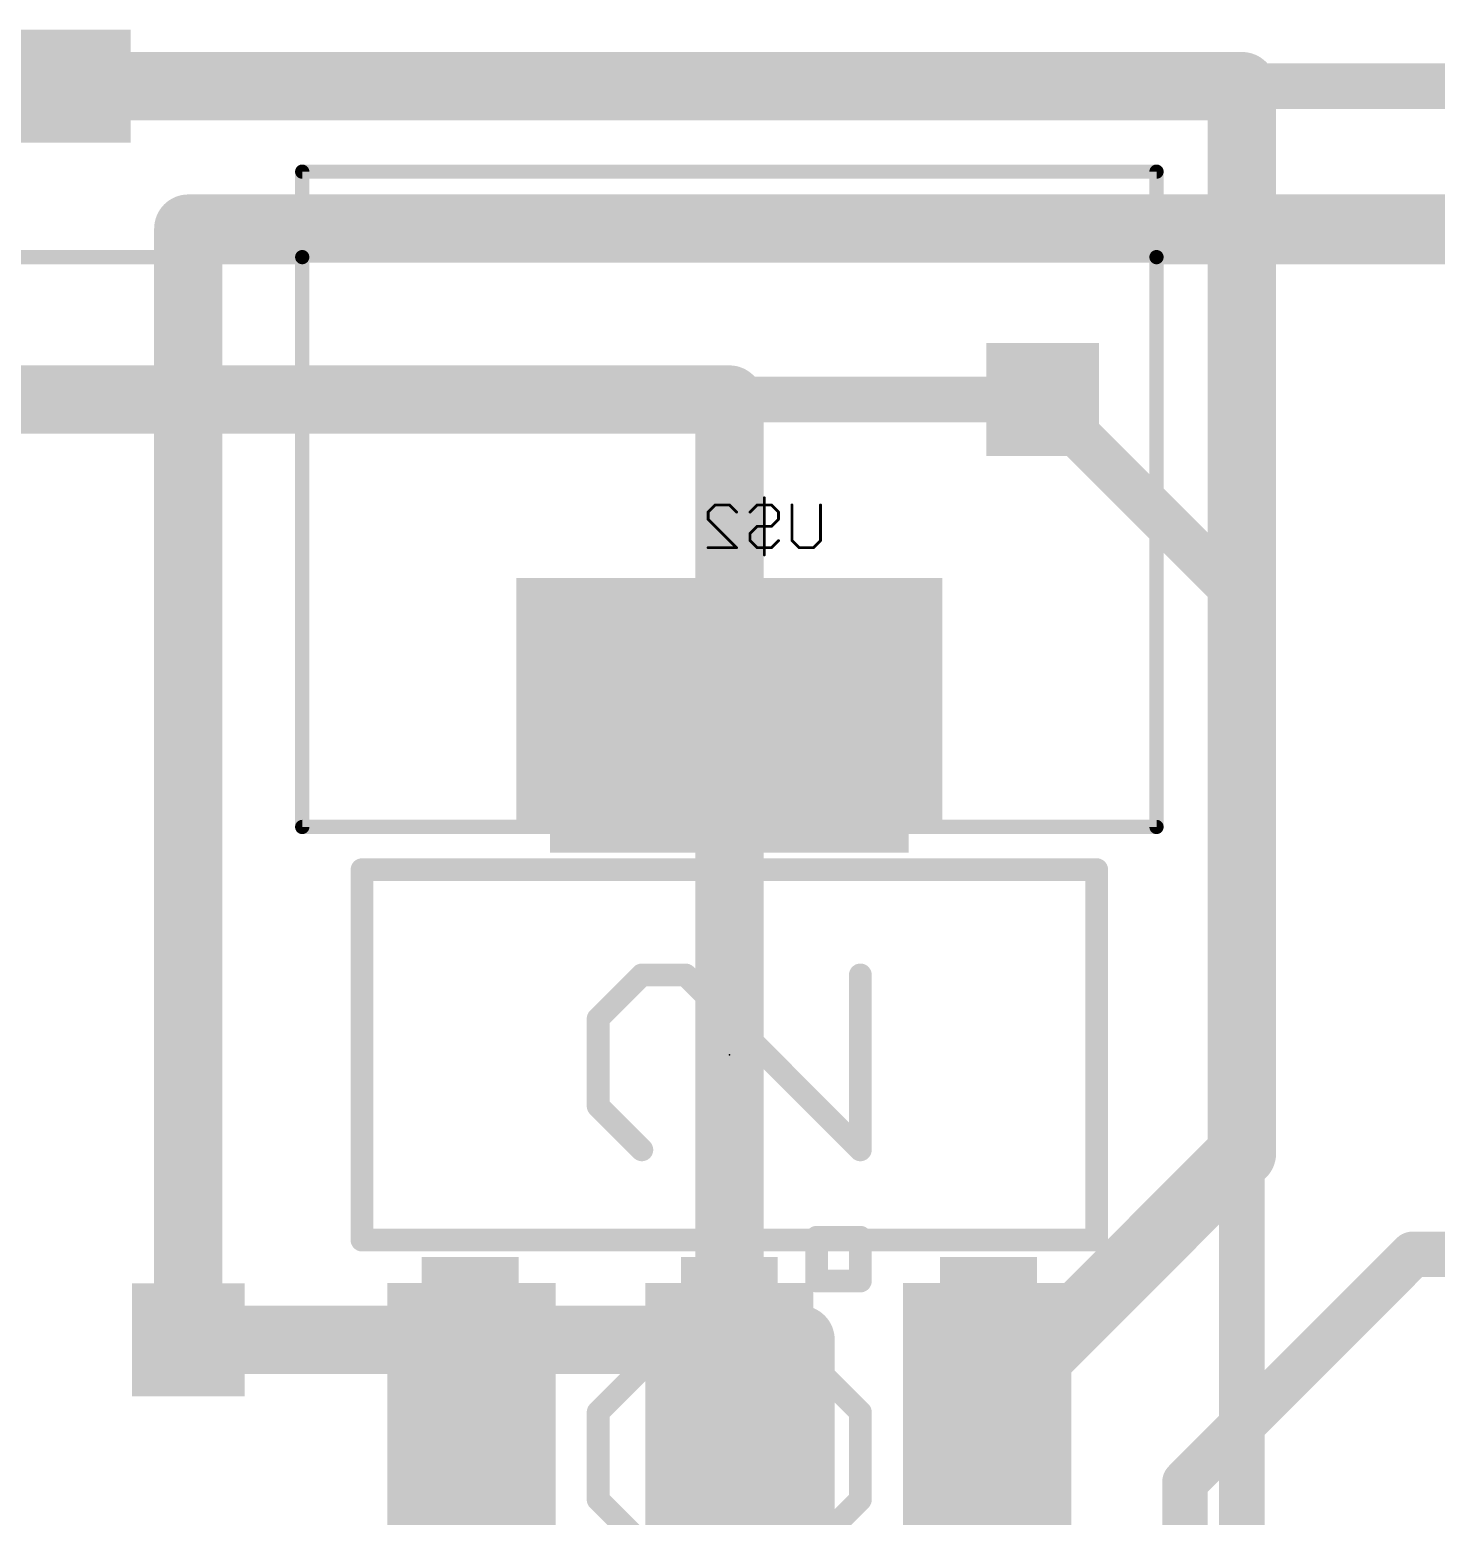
# Model space of a CAD drawing. Extents: x 0 to 107, y 0 to 139.
# Drawn here: x 50.66 to 63.2, y 92.91 to 106.17 of the extents above; entities that cross this region are included whole.
import ezdxf

# ---------------------------------------------------------------- set-up
doc = ezdxf.new("R2010")
doc.units = 0
for name, color, linetype in [('1', 14, 'CONTINUOUS'), ('16', 174, 'CONTINUOUS'), ('18', 94, 'CONTINUOUS'), ('21', 250, 'CONTINUOUS'), ('22', 250, 'CONTINUOUS'), ('24', 178, 'CONTINUOUS'), ('26', 250, 'CONTINUOUS'), ('51', 250, 'CONTINUOUS'), ('52', 250, 'CONTINUOUS')]:
    doc.layers.add(name, color=color, linetype=linetype)

# ---------------------------------------------------------------- blocks, each defined once
blk = doc.blocks.new('RECT')
blk.add_solid([(-0.5, -0.5), (0.5, -0.5), (-0.5, 0.5), (0.5, 0.5)])
blk = doc.blocks.new('SQUAREV')
blk.add_solid([(-0.5, -0.5), (0.5, -0.5), (-0.5, 0.5), (0.5, 0.5)])

msp = doc.modelspace()

# ---------------------------------------------------------------- linework, layer by layer
at = {"layer": '1'}
for points, const_width in [([(51.054, 105.664), (47.752, 105.664)], 0.6096), ([(52.07, 94.488), (52.07, 104.394)], 0.6096), ([(52.07, 104.394), (66.167, 104.394)], 0.6096), ([(61.468, 101.092), (59.69, 102.87)], 0.4064), ([(61.468, 91.44), (61.468, 101.092)], 0.4064), ([(57.531, 94.488), (52.07, 94.488)], 0.6096), ([(57.531, 91.567), (57.531, 94.488)], 0.6096)]:
    msp.add_lwpolyline(points, dxfattribs=dict(at, const_width=const_width))
for points, const_width in [([(51.054, 105.5116, 1), (51.054, 105.8164)], 0.3048), ([(52.2224, 104.394, 1), (51.9176, 104.394)], 0.3048), ([(52.07, 104.5464, 1), (52.07, 104.2416)], 0.3048), ([(59.7618, 102.9418, 1), (59.6182, 102.7982)], 0.2032), ([(61.5696, 101.092, 1), (61.3664, 101.092)], 0.2032), ([(61.3962, 101.0202, 1), (61.5398, 101.1638)], 0.2032), ([(52.07, 94.6404, 1), (52.07, 94.3356)], 0.3048), ([(57.6834, 94.488, 1), (57.3786, 94.488)], 0.3048), ([(57.531, 94.3356, 1), (57.531, 94.6404)], 0.3048), ([(51.9176, 94.488, 1), (52.2224, 94.488)], 0.3048)]:
    msp.add_lwpolyline(points, format="xyb", dxfattribs=dict(at, const_width=const_width))
at = {"layer": '16'}
for points, const_width in [([(51.054, 105.664), (61.468, 105.664)], 0.6096), ([(61.468, 105.664), (61.468, 96.15)], 0.6096), ([(61.468, 105.664), (85.852, 105.664)], 0.4064), ([(56.896, 102.87), (49.276, 102.87)], 0.6096), ([(56.896, 102.87), (56.896, 100.178)], 0.6096), ([(59.69, 102.87), (56.896, 102.87)], 0.4064), ([(56.896, 100.178), (56.896, 93.878)], 0.6096), ([(61.468, 96.15), (59.196, 93.878)], 0.6096), ([(62.992, 95.25), (60.96, 93.218)], 0.4064), ([(62.992, 95.25), (64.516, 95.25)], 0.4064), ([(54.596, 94.488), (52.07, 94.488)], 0.6096), ([(54.596, 93.878), (54.596, 94.488)], 0.6096), ([(56.896, 93.878), (57.404, 93.878)], 0.6096), ([(57.404, 93.878), (57.404, 85.09)], 0.6096), ([(60.96, 93.218), (60.96, 88.646)], 0.4064)]:
    msp.add_lwpolyline(points, dxfattribs=dict(at, const_width=const_width))
for points, const_width in [([(51.054, 105.8164, 1), (51.054, 105.5116)], 0.3048), ([(61.6204, 105.664, 1), (61.3156, 105.664)], 0.3048), ([(61.468, 105.5116, 1), (61.468, 105.8164)], 0.3048), ([(61.468, 105.7656, 1), (61.468, 105.5624)], 0.2032), ([(57.0484, 102.87, 1), (56.7436, 102.87)], 0.3048), ([(56.896, 102.7176, 1), (56.896, 103.0224)], 0.3048), ([(56.896, 102.9716, 1), (56.896, 102.7684)], 0.2032), ([(59.69, 102.7684, 1), (59.69, 102.9716)], 0.2032), ([(57.0484, 100.178, 1), (56.7436, 100.178)], 0.3048), ([(56.7436, 100.178, 1), (57.0484, 100.178)], 0.3048), ([(61.5758, 96.0422, 1), (61.3602, 96.2578)], 0.3048), ([(61.3156, 96.15, 1), (61.6204, 96.15)], 0.3048), ([(62.992, 95.3516, 1), (62.992, 95.1484)], 0.2032), ([(63.0638, 95.1782, 1), (62.9202, 95.3218)], 0.2032), ([(52.07, 94.6404, 1), (52.07, 94.3356)], 0.3048), ([(54.7484, 94.488, 1), (54.4436, 94.488)], 0.3048), ([(54.596, 94.3356, 1), (54.596, 94.6404)], 0.3048), ([(56.896, 94.0304, 1), (56.896, 93.7256)], 0.3048), ([(57.5564, 93.878, 1), (57.2516, 93.878)], 0.3048), ([(57.404, 93.7256, 1), (57.404, 94.0304)], 0.3048), ([(59.0882, 93.9858, 1), (59.3038, 93.7702)], 0.3048), ([(54.4436, 93.878, 1), (54.7484, 93.878)], 0.3048), ([(56.7436, 93.878, 1), (57.0484, 93.878)], 0.3048), ([(61.0616, 93.218, 1), (60.8584, 93.218)], 0.2032), ([(60.8882, 93.2898, 1), (61.0318, 93.1462)], 0.2032)]:
    msp.add_lwpolyline(points, format="xyb", dxfattribs=dict(at, const_width=const_width))
at = {"layer": '21', "const_width": 0.0635}
for points in [[(53.086, 104.9338, 1), (53.086, 104.8702)], [(53.1178, 104.902, 1), (53.0543, 104.902)], [(60.7378, 104.902, 1), (60.6743, 104.902)], [(60.706, 104.8702, 1), (60.706, 104.9338)], [(53.1178, 104.14, 1), (53.0543, 104.14)], [(53.0543, 104.14, 1), (53.1178, 104.14)], [(53.086, 104.1082, 1), (53.086, 104.1718)], [(60.706, 104.1718, 1), (60.706, 104.1082)], [(60.7378, 104.14, 1), (60.6743, 104.14)], [(60.6743, 104.14, 1), (60.7378, 104.14)], [(53.086, 99.0918, 1), (53.086, 99.0282)], [(53.0543, 99.06, 1), (53.1178, 99.06)], [(60.6743, 99.06, 1), (60.7378, 99.06)], [(60.706, 99.0282, 1), (60.706, 99.0918)]]:
    msp.add_lwpolyline(points, format="xyb", dxfattribs=at)
at = {"layer": '21', "const_width": 0.127}
for points in [[(53.086, 104.902), (60.706, 104.902)], [(53.086, 104.14), (53.086, 104.902)], [(60.706, 104.902), (60.706, 104.14)], [(48.006, 104.14), (53.086, 104.14)], [(53.086, 104.14), (53.086, 99.06)], [(60.706, 104.14), (65.786, 104.14)], [(60.706, 99.06), (60.706, 104.14)], [(53.086, 99.06), (60.706, 99.06)]]:
    msp.add_lwpolyline(points, dxfattribs=at)
at = {"layer": '22', "const_width": 0.2032}
for points in [[(53.6194, 98.679), (53.6194, 95.377)], [(60.1726, 98.679), (53.6194, 98.679)], [(60.1726, 95.377), (60.1726, 98.679)], [(53.6194, 95.377), (60.1726, 95.377)]]:
    msp.add_lwpolyline(points, dxfattribs=at)
at = {"layer": '22', "const_width": 0.1016}
for points in [[(53.6702, 98.679, 1), (53.5686, 98.679)], [(53.6194, 98.7298, 1), (53.6194, 98.6282)], [(60.2234, 98.679, 1), (60.1218, 98.679)], [(60.1726, 98.6282, 1), (60.1726, 98.7298)], [(53.6194, 95.4278, 1), (53.6194, 95.3262)], [(53.5686, 95.377, 1), (53.6702, 95.377)], [(60.1218, 95.377, 1), (60.2234, 95.377)], [(60.1726, 95.3262, 1), (60.1726, 95.4278)]]:
    msp.add_lwpolyline(points, format="xyb", dxfattribs=at)
at = {"layer": '24'}
msp.add_point((56.896, 97.028), dxfattribs=at)
at = {"layer": '26', "const_width": 0.0254}
for points in [[(56.7062, 101.867), (56.7697, 101.9305)], [(56.7697, 101.9305), (56.8968, 101.9305)], [(56.8968, 101.9305), (56.9604, 101.867)], [(57.1439, 101.9305), (57.0804, 101.867)], [(57.271, 101.9305), (57.1439, 101.9305)], [(57.2075, 101.9941), (57.2075, 101.4856)], [(57.3346, 101.867), (57.271, 101.9305)], [(57.4546, 101.6128), (57.4546, 101.9305)], [(57.7088, 101.9305), (57.7088, 101.6128)], [(56.7062, 101.8034), (56.7062, 101.867)], [(56.9604, 101.5492), (56.7062, 101.8034)], [(57.271, 101.7399), (57.3346, 101.8034)], [(57.3346, 101.8034), (57.3346, 101.867)], [(57.0804, 101.6763), (57.1439, 101.7399)], [(57.0804, 101.6128), (57.0804, 101.6763)], [(57.1439, 101.7399), (57.271, 101.7399)], [(56.7062, 101.5492), (56.9604, 101.5492)], [(57.1439, 101.5492), (57.0804, 101.6128)], [(57.271, 101.5492), (57.1439, 101.5492)], [(57.3346, 101.6128), (57.271, 101.5492)], [(57.5181, 101.5492), (57.4546, 101.6128)], [(57.6452, 101.5492), (57.5181, 101.5492)], [(57.7088, 101.6128), (57.6452, 101.5492)]]:
    msp.add_lwpolyline(points, dxfattribs=at)
at = {"layer": '26', "const_width": 0.0127}
for points in [[(56.7697, 101.9369, 1), (56.7697, 101.9242)], [(56.7742, 101.926, 1), (56.7652, 101.935)], [(56.9013, 101.935, 1), (56.8923, 101.926)], [(56.8968, 101.9242, 1), (56.8968, 101.9369)], [(57.1439, 101.9369, 1), (57.1439, 101.9242)], [(57.1484, 101.926, 1), (57.1394, 101.935)], [(57.2138, 101.9941, 1), (57.2011, 101.9941)], [(57.2755, 101.935, 1), (57.2666, 101.926)], [(57.271, 101.9242, 1), (57.271, 101.9369)], [(57.4609, 101.9305, 1), (57.4482, 101.9305)], [(57.7152, 101.9305, 1), (57.7025, 101.9305)], [(56.7125, 101.867, 1), (56.6998, 101.867)], [(56.7017, 101.8715, 1), (56.7107, 101.8625)], [(56.7107, 101.8079, 1), (56.7017, 101.7989)], [(56.6998, 101.8034, 1), (56.7125, 101.8034)], [(56.9559, 101.8625, 1), (56.9649, 101.8715)], [(57.0759, 101.8715, 1), (57.0849, 101.8625)], [(57.3409, 101.867, 1), (57.3282, 101.867)], [(57.3282, 101.8034, 1), (57.3409, 101.8034)], [(57.3301, 101.8625, 1), (57.3391, 101.8715)], [(57.3391, 101.7989, 1), (57.3301, 101.8079)], [(57.0867, 101.6763, 1), (57.074, 101.6763)], [(57.0759, 101.6808, 1), (57.0849, 101.6718)], [(57.1439, 101.7462, 1), (57.1439, 101.7335)], [(57.1484, 101.7354, 1), (57.1394, 101.7444)], [(57.2666, 101.7444, 1), (57.2755, 101.7354)], [(57.271, 101.7335, 1), (57.271, 101.7462)], [(56.7062, 101.5555, 1), (56.7062, 101.5429)], [(56.9559, 101.5447, 1), (56.9649, 101.5537)], [(56.9604, 101.5429, 1), (56.9604, 101.5555)], [(57.0849, 101.6172, 1), (57.0759, 101.6083)], [(57.074, 101.6128, 1), (57.0867, 101.6128)], [(57.1439, 101.5555, 1), (57.1439, 101.5429)], [(57.1394, 101.5447, 1), (57.1484, 101.5537)], [(57.2666, 101.5537, 1), (57.2755, 101.5447)], [(57.271, 101.5429, 1), (57.271, 101.5555)], [(57.3391, 101.6083, 1), (57.3301, 101.6172)], [(57.4591, 101.6172, 1), (57.4501, 101.6083)], [(57.4482, 101.6128, 1), (57.4609, 101.6128)], [(57.5181, 101.5555, 1), (57.5181, 101.5429)], [(57.5136, 101.5447, 1), (57.5226, 101.5537)], [(57.6408, 101.5537, 1), (57.6497, 101.5447)], [(57.6452, 101.5429, 1), (57.6452, 101.5555)], [(57.7025, 101.6128, 1), (57.7152, 101.6128)], [(57.7133, 101.6083, 1), (57.7043, 101.6172)], [(57.2011, 101.4856, 1), (57.2138, 101.4856)]]:
    msp.add_lwpolyline(points, format="xyb", dxfattribs=at)
at = {"layer": '51', "const_width": 0.2032}
for points in [[(56.1154, 97.7406), (55.7256, 97.3508)], [(56.5052, 97.7406), (56.1154, 97.7406)], [(58.0644, 96.1814), (56.5052, 97.7406)], [(58.0644, 97.7406), (58.0644, 96.1814)], [(55.7256, 97.3508), (55.7256, 96.5712)], [(55.7256, 96.5712), (56.1154, 96.1814)], [(57.6746, 95.012), (57.6746, 95.4018)], [(57.6746, 95.4018), (58.0644, 95.4018)], [(58.0644, 95.4018), (58.0644, 95.012)], [(58.0644, 95.012), (57.6746, 95.012)], [(55.7256, 93.8426), (56.1154, 94.2324)], [(56.1154, 94.2324), (56.5052, 94.2324)], [(56.5052, 94.2324), (56.895, 93.8426)], [(56.895, 93.8426), (57.2848, 94.2324)], [(57.2848, 94.2324), (57.6746, 94.2324)], [(57.6746, 94.2324), (58.0644, 93.8426)], [(55.7256, 93.063), (55.7256, 93.8426)], [(56.895, 93.8426), (56.895, 93.4528)], [(58.0644, 93.8426), (58.0644, 93.063)], [(56.1154, 92.6732), (55.7256, 93.063)], [(58.0644, 93.063), (57.6746, 92.6732)]]:
    msp.add_lwpolyline(points, dxfattribs=at)
at = {"layer": '51', "const_width": 0.1016}
for points in [[(56.1154, 97.7914, 1), (56.1154, 97.6898)], [(56.1513, 97.7046, 1), (56.0795, 97.7765)], [(56.5411, 97.7765, 1), (56.4693, 97.7046)], [(56.5052, 97.6898, 1), (56.5052, 97.7914)], [(58.1152, 97.7406, 1), (58.0136, 97.7406)], [(55.7764, 97.3508, 1), (55.6748, 97.3508)], [(55.6897, 97.3867, 1), (55.7615, 97.3148)], [(55.7615, 96.6071, 1), (55.6897, 96.5352)], [(55.6748, 96.5712, 1), (55.7764, 96.5712)], [(56.0795, 96.1455, 1), (56.1513, 96.2173)], [(58.0136, 96.1814, 1), (58.1152, 96.1814)], [(58.0285, 96.1455, 1), (58.1003, 96.2173)], [(57.7254, 95.4018, 1), (57.6238, 95.4018)], [(57.6746, 95.4526, 1), (57.6746, 95.351)], [(58.1152, 95.4018, 1), (58.0136, 95.4018)], [(58.0644, 95.351, 1), (58.0644, 95.4526)], [(57.6746, 95.0628, 1), (57.6746, 94.9612)], [(57.6238, 95.012, 1), (57.7254, 95.012)], [(58.0136, 95.012, 1), (58.1152, 95.012)], [(58.0644, 94.9612, 1), (58.0644, 95.0628)], [(56.1154, 94.2832, 1), (56.1154, 94.1816)], [(56.1513, 94.1965, 1), (56.0795, 94.2683)], [(56.5411, 94.2683, 1), (56.4693, 94.1965)], [(56.5052, 94.1816, 1), (56.5052, 94.2832)], [(57.2848, 94.2832, 1), (57.2848, 94.1816)], [(57.3207, 94.1965, 1), (57.2489, 94.2683)], [(57.7105, 94.2683, 1), (57.6387, 94.1965)], [(57.6746, 94.1816, 1), (57.6746, 94.2832)], [(55.7764, 93.8426, 1), (55.6748, 93.8426)], [(55.6897, 93.8785, 1), (55.7615, 93.8067)], [(56.9458, 93.8426, 1), (56.8442, 93.8426)], [(56.8591, 93.8785, 1), (56.9309, 93.8067)], [(56.8591, 93.8067, 1), (56.9309, 93.8785)], [(58.1152, 93.8426, 1), (58.0136, 93.8426)], [(58.0285, 93.8067, 1), (58.1003, 93.8785)], [(56.8442, 93.4528, 1), (56.9458, 93.4528)], [(55.7615, 93.0989, 1), (55.6897, 93.0271)], [(55.6748, 93.063, 1), (55.7764, 93.063)], [(58.0136, 93.063, 1), (58.1152, 93.063)], [(58.1003, 93.0271, 1), (58.0285, 93.0989)]]:
    msp.add_lwpolyline(points, format="xyb", dxfattribs=at)

# ---------------------------------------------------------------- block references
at = {"layer": '16', "rotation": 180}
for p, xscale, yscale in [((56.896, 100.178), 3.8, 2.2), ((54.596, 93.878), 1.5, 2.2352), ((56.896, 93.878), 1.5, 2.2352), ((59.196, 93.878), 1.5, 2.2352)]:
    msp.add_blockref('RECT', p, dxfattribs=dict(at, xscale=xscale, yscale=yscale))
at = {"layer": '18', "xscale": 1.0064, "yscale": 1.0064}
for p in [(51.054, 105.664), (51.054, 105.664), (59.69, 102.87), (59.69, 102.87), (52.07, 94.488), (52.07, 94.488)]:
    msp.add_blockref('SQUAREV', p, dxfattribs=at)
at = {"layer": '52', "yscale": 1.8542, "rotation": 180}
for p, xscale in [((56.896, 99.7585), 3.2004), ((56.896, 99.7585), 3.2004), ((54.5846, 94.2975), 0.8636), ((54.5846, 94.2975), 0.8636), ((56.896, 94.2975), 0.8636), ((56.896, 94.2975), 0.8636), ((59.2074, 94.2975), 0.8636), ((59.2074, 94.2975), 0.8636)]:
    msp.add_blockref('RECT', p, dxfattribs=dict(at, xscale=xscale))

doc.saveas('drawing.dxf')
